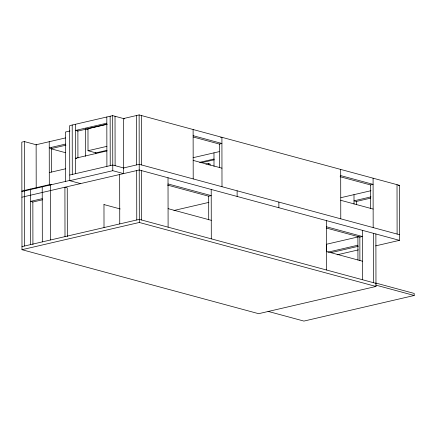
<?xml version="1.0" encoding="UTF-8"?>
<svg xmlns="http://www.w3.org/2000/svg" width="436" height="436" viewBox="0 0 436 436"><rect width="100%" height="100%" fill="white"/><g stroke="black" fill="none" stroke-linecap="round" stroke-linejoin="round"><path stroke-width="0.65" d="M124.652 118.87L112.684 115.633L69.667 125.617L69.76 180.678L80.556 183.594M36.7 144.899L24.34 141.558L21.8 142.152L21.985 249.697L258.646 313.691L375.974 286.463L375.881 233.979M69.989 130.969L65.405 132.032L65.493 181.43M375.592 245.888L399.458 240.35L399.36 185.295L139.128 114.919L123.481 118.554L123.579 173.61L112.782 170.694L69.76 180.678M106.831 123.17L75.542 130.429L77.881 131.062L107.212 124.255M106.875 124.216L87.974 128.604L88.012 150.731L95.931 152.867L107.011 150.3M65.525 137.923L36.128 144.747L36.204 188.058M65.536 144.098L49.241 147.88L51.584 148.513L65.923 145.188M88.012 150.731L106.913 146.343M106.875 150.954L75.591 158.219L76.758 158.535M49.284 172.58L65.58 168.797M220.638 137.602L221.913 137.307L222 186.706M69.749 175.016L112.771 165.031L123.938 168.051M21.887 191.033L50.434 184.412L51.606 184.728M21.887 191.551L70.272 180.319M123.301 168.013L139.209 164.323L399.447 234.693M21.898 197.208L139.22 169.98L399.458 240.35M193.121 157.69L219.204 151.635M42.243 198.663L30.509 201.388L32.853 202.021L42.63 199.753M199.65 162.35L213.989 159.026M201.269 162.792L214.305 159.767M205.825 164.149L208.446 163.538L210.07 163.974L210.07 165.331M173.942 210.484L208.904 202.369M21.98 246.607L139.307 219.379L375.968 283.378M21.985 249.697L139.313 222.469L375.974 286.463M340.963 197.666L370.949 190.712M398.09 185.589L399.36 185.295M370.96 196.887L354.01 200.816L356.354 201.448L370.693 198.124M359.204 236.672L326.613 244.236L326.624 251.834M327.927 252.166L357.912 245.206M330.919 252.646L358.294 246.296M337.148 254.815L358.359 249.888M375.707 283.019L414.195 293.428L414.2 295.483L303.914 321.081L268.031 311.375M193.126 135.694L221.924 143.482L219.379 144.071L193.203 136.991M340.701 175.604L373.096 184.363L370.556 184.951L340.102 176.716M86.241 128.92L88.143 129.432M193.17 160.394L221.968 168.182M340.745 200.304L373.14 209.062M51.012 148.774L65.324 152.644M168.029 183.943L211.22 195.622L208.68 196.211L167.451 185.066M326.401 226.769L362.392 236.503L359.853 237.091L326.477 228.066M168.073 208.642L211.264 220.322M326.444 251.468L362.436 261.202M103.975 204.566L120.243 208.969M375.707 285.073L414.2 295.483M397.022 184.657L397.109 234.061M373.543 233.342L373.625 282.746M373.085 178.188L373.172 227.587M370.556 184.869L370.595 208.55M362.381 230.328L362.469 279.727M359.853 237.01L359.891 260.69M357.896 236.977L357.94 259.981M356.354 201.367L356.359 204.751M353.999 194.641L354.016 204.119M340.69 169.43L340.778 218.828M326.39 220.594L326.477 269.993M278.866 202.086L278.877 207.749M237.113 190.794L237.124 196.456M219.379 143.989L219.422 167.675M213.978 152.851L214.005 166.383M211.209 189.447L211.297 238.846M208.68 196.129L208.719 219.815M208.446 163.538L208.452 164.89M193.115 129.519L193.203 178.924M168.018 177.768L168.105 227.167M141.466 115.556L141.553 164.955M141.564 170.612L141.645 220.017M139.128 114.919L139.313 222.469M136.582 115.513L136.67 164.912M136.681 170.574L136.768 219.973M119.666 174.52L119.753 223.919M115.022 116.265L115.109 165.664M112.684 115.633L112.782 170.694M110.145 116.221L110.226 165.62M106.82 116.995L106.902 166.394M103.975 204.495L104.013 227.576M95.806 152.475L95.806 153.826M85.347 128.576L85.391 156.322M77.881 130.299L77.93 158.045M75.532 124.255L75.619 173.653M72.207 125.023L72.294 174.427M67.34 236.579L67.253 187.856L64.915 187.224L65.002 236.628M51.579 147.755L51.622 172.116M50.434 184.412L50.532 239.985M49.23 141.705L49.306 185.153M42.221 186.314L42.319 241.887M32.853 201.868L32.923 244.569M30.487 189.039L30.585 244.612M24.34 141.558L24.525 246.018"/></g></svg>
